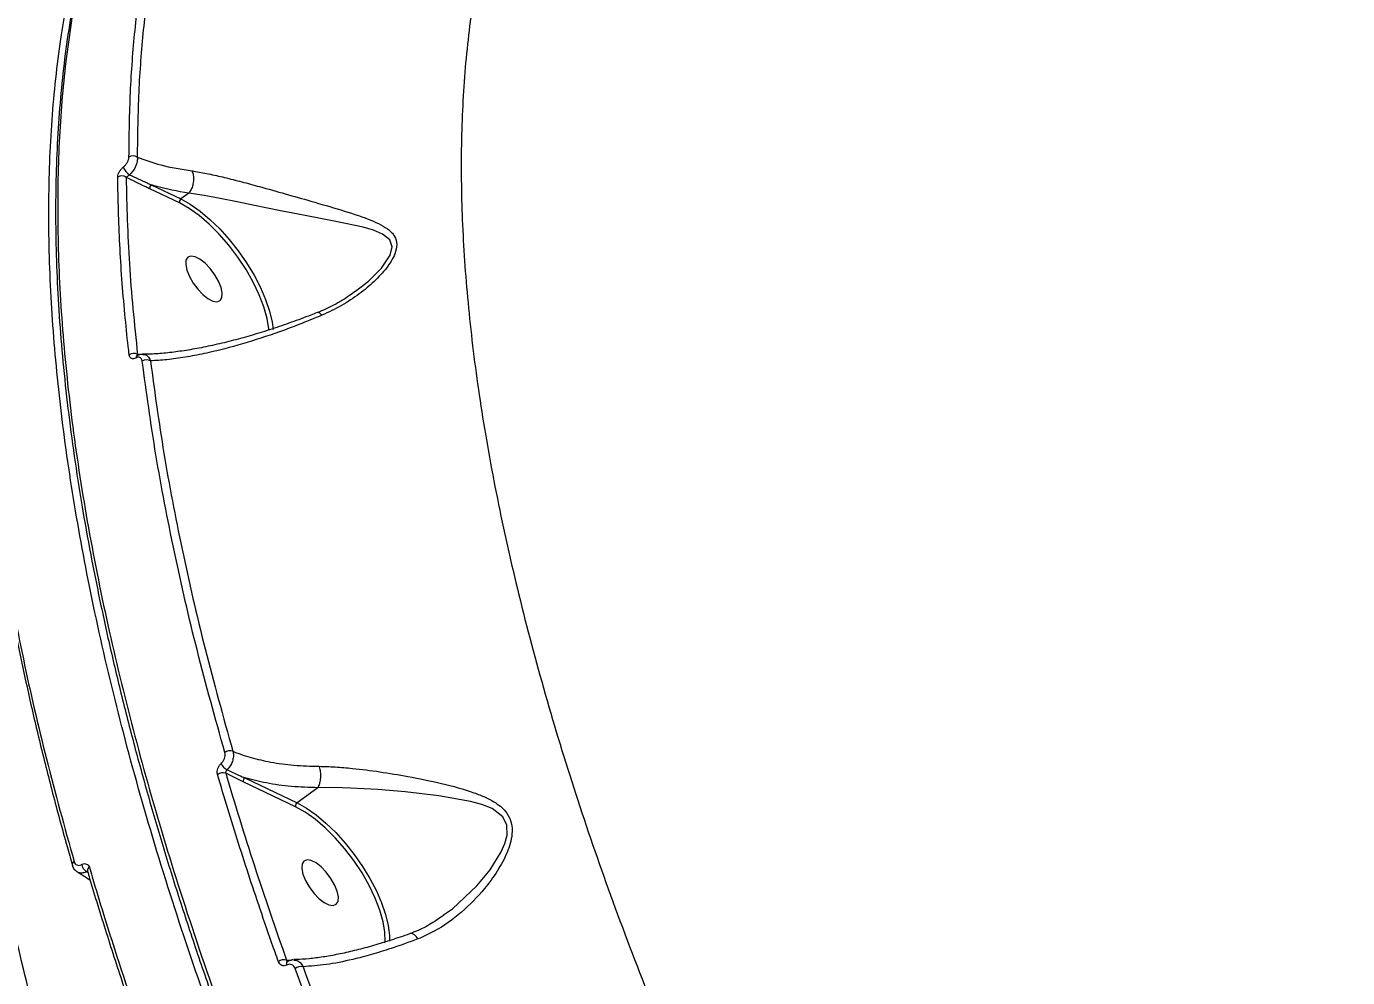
# Model space of a CAD drawing. Header units: millimetres. Extents: x -7151 to 6134, y -5040 to 5562.
# Drawn here: x -2810.4 to -2590.3, y 188.5 to 346.8 of the extents above; entities that cross this region are included whole.
import ezdxf

# ---------------------------------------------------------------- set-up
doc = ezdxf.new("R2010")
doc.units = ezdxf.units.MM
for name, color, linetype in [('DIKOM_ОБЪЕКТ', 7, 'Continuous'), ('DIKOM_РАЗМЕР_ЗОНА', 7, 'Continuous'), ('DIKOM_РАЗМЕР_ОБЪЕКТА', 7, 'Continuous')]:
    doc.layers.add(name, color=color, linetype=linetype)
doc.styles.add('style1', font='arial.ttf', dxfattribs={"width": 0.8})
doc.dimstyles.new('1-50', dxfattribs={"dimtxt": 300, "dimasz": 200, "dimexe": 100, "dimexo": 0, "dimgap": 100, "dimtad": 1, "dimtxsty": 'style1', "dimcen": 200, "dimclrd": 7, "dimclre": 7, "dimclrt": 7, "dimadec": 1, "dimazin": 2, "dimtfac": 1, "dimtmove": 0, "dimatfit": 2, "dimfxl": 0, "dimlwd": 25, "dimlwe": 18, "dimarcsym": 0})

# ---------------------------------------------------------------- blocks, each defined once
blk = doc.blocks.new('*D1')
at = {"layer": 'Defpoints', "color": 0, "transparency": 16777216}
for p in [(-2392.45, 3674.75), (-6010.84, -1738.88), (-3202.89, -1738.88)]:
    blk.add_point(p, dxfattribs=at)
at = {"layer": 'DIKOM_РАЗМЕР_ОБЪЕКТА', "color": 7, "lineweight": 18, "transparency": 16777216}
for p, q in [((-2392.45, 3674.75), (-6110.84, 3674.75)), ((-3202.89, -1738.88), (-6110.84, -1738.88))]:
    blk.add_line(p, q, dxfattribs=at)
at = {"layer": 'DIKOM_РАЗМЕР_ОБЪЕКТА', "color": 7, "lineweight": 25, "transparency": 16777216}
blk.add_line((-6010.84, 3474.75), (-6010.84, -1538.88), dxfattribs=at)
at = {"layer": 'DIKOM_РАЗМЕР_ОБЪЕКТА', "color": 7, "transparency": 16777216}
for points in [[(-6044.18, 3474.75), (-5977.51, 3474.75), (-6010.84, 3674.75)], [(-6044.18, -1538.88), (-5977.51, -1538.88), (-6010.84, -1738.88)]]:
    blk.add_solid(points, dxfattribs=at)
at = {"layer": 'DIKOM_РАЗМЕР_ОБЪЕКТА', "color": 7, "transparency": 16777216, "insert": (-6264.01, 967.94), "char_height": 300, "attachment_point": 5, "rotation": 90, "style": 'style1'}
blk.add_mtext('5400', dxfattribs=at)
blk = doc.blocks.new('*D3')
at = {"layer": 'Defpoints', "color": 0, "transparency": 16777216}
for p in [(6133.55, 253.24), (-5802.46, -2467.19), (6133.55, -4939.78)]:
    blk.add_point(p, dxfattribs=at)
at = {"layer": 'DIKOM_РАЗМЕР_ЗОНА', "color": 7, "lineweight": 18, "transparency": 16777216}
for p, q in [((6133.55, 253.24), (6133.55, -5039.78)), ((-5802.46, -2467.19), (-5802.46, -5039.78))]:
    blk.add_line(p, q, dxfattribs=at)
at = {"layer": 'DIKOM_РАЗМЕР_ЗОНА', "color": 7, "lineweight": 25, "transparency": 16777216}
blk.add_line((-5602.46, -4939.78), (5933.55, -4939.78), dxfattribs=at)
at = {"layer": 'DIKOM_РАЗМЕР_ЗОНА', "color": 7, "transparency": 16777216}
for points in [[(-5602.46, -4906.44), (-5602.46, -4973.11), (-5802.46, -4939.78)], [(5933.55, -4906.44), (5933.55, -4973.11), (6133.55, -4939.78)]]:
    blk.add_solid(points, dxfattribs=at)
at = {"layer": 'DIKOM_РАЗМЕР_ЗОНА', "color": 7, "transparency": 16777216, "insert": (186.61, -4686.61), "char_height": 300, "attachment_point": 5, "style": 'style1'}
blk.add_mtext('11950', dxfattribs=at)

msp = doc.modelspace()

# ---------------------------------------------------------------- linework, layer by layer
at = {"layer": 'DIKOM_ОБЪЕКТ', "color": 7, "linetype": 'Continuous', "lineweight": 15}
for p, q in [((-2784.888, 317.441), (-2789.814, 319.787)), ((-2789.576, 320.449), (-2784.649, 318.103)), ((-2783.339, 319.053), (-2784.649, 318.103)), ((-2783.336, 319.056), (-2783.339, 319.053)), ((-2791.864, 292.202), (-2791.469, 292.185)), ((-2774.263, 221.067), (-2777.188, 222.483)), ((-2765.543, 216.914), (-2774.263, 221.067)), ((-2774.025, 221.729), (-2765.305, 217.577)), ((-2761.84, 220.088), (-2765.305, 217.577)), ((-2802.72, 207.115), (-2802.737, 207.16)), ((-2800.129, 205.985), (-2800.369, 206.106)), ((-2740.986, 198.869), (-2740.725, 199.044)), ((-2767.054, 191.387), (-2766.253, 191.354))]:
    msp.add_line(p, q, dxfattribs=at)
at = {"layer": 'DIKOM_ОБЪЕКТ', "color": 7, "linetype": 'Continuous', "lineweight": 15, "flags": 128}
for points in [[(-2755.558, 302.747), (-2753.425, 304.42), (-2751.248, 306.596), (-2749.8, 308.765), (-2749.464, 310.148), (-2749.825, 311.275), (-2751.05, 312.271), (-2752.558, 312.897), (-2754.293, 313.394), (-2758.824, 314.359), (-2763.931, 315.331), (-2768.052, 316.137), (-2772.409, 317.024), (-2775.252, 317.61), (-2778.121, 318.185), (-2780.773, 318.673), (-2783.336, 319.055), (-2783.336, 319.056), (-2783.336, 319.056)], [(-2769.991, 296.259), (-2770.009, 296.471), (-2770.288, 298.226), (-2770.823, 300.139), (-2771.599, 302.165), (-2772.597, 304.255), (-2773.794, 306.358), (-2775.16, 308.423), (-2776.662, 310.401), (-2778.265, 312.243), (-2779.93, 313.906), (-2781.615, 315.348), (-2783.281, 316.536), (-2784.888, 317.441)], [(-2784.649, 318.103), (-2783.082, 317.227), (-2781.457, 316.088), (-2779.81, 314.709), (-2778.177, 313.121), (-2776.593, 311.359), (-2775.092, 309.46), (-2773.707, 307.465), (-2772.469, 305.419), (-2771.404, 303.365), (-2770.535, 301.348), (-2769.88, 299.412), (-2769.454, 297.598), (-2769.295, 296.386)], [(-2778.121, 301.195), (-2777.825, 301.687), (-2777.77, 302.43), (-2777.962, 303.366), (-2778.385, 304.418), (-2779.004, 305.501), (-2779.769, 306.527), (-2780.619, 307.413), (-2781.485, 308.088), (-2782.296, 308.496), (-2782.986, 308.605), (-2783.5, 308.406), (-2783.797, 307.914), (-2783.851, 307.171), (-2783.659, 306.235), (-2783.237, 305.183), (-2782.618, 304.1), (-2781.852, 303.074), (-2781.002, 302.188), (-2780.137, 301.513), (-2779.326, 301.105), (-2778.636, 300.996), (-2778.121, 301.195)], [(-2740.725, 199.044), (-2739.421, 199.916), (-2735.352, 203.734), (-2733.124, 206.439), (-2731.303, 209.393), (-2730.703, 210.778), (-2730.329, 212.194), (-2730.349, 213.853), (-2731.02, 215.242), (-2732.815, 216.596), (-2734.536, 217.288), (-2736.392, 217.795), (-2741.688, 218.743), (-2747.303, 219.374), (-2751.838, 219.764), (-2756.389, 220.031), (-2759.158, 220.111), (-2761.834, 220.092), (-2761.836, 220.092), (-2761.836, 220.092)], [(-2750.657, 194.248), (-2750.639, 194.46), (-2750.67, 196.018), (-2750.96, 197.773), (-2751.503, 199.685), (-2752.283, 201.707), (-2753.284, 203.79), (-2754.481, 205.885), (-2755.847, 207.941), (-2757.346, 209.909), (-2758.944, 211.742), (-2760.603, 213.396), (-2762.282, 214.832), (-2763.942, 216.014), (-2765.543, 216.914)], [(-2765.305, 217.577), (-2763.743, 216.705), (-2762.124, 215.571), (-2760.483, 214.199), (-2758.855, 212.619), (-2757.276, 210.866), (-2755.779, 208.976), (-2754.396, 206.99), (-2753.158, 204.952), (-2752.09, 202.905), (-2751.217, 200.894), (-2750.557, 198.961), (-2750.124, 197.148), (-2749.926, 195.494), (-2749.926, 194.552)], [(-2758.776, 200.669), (-2758.48, 201.16), (-2758.425, 201.904), (-2758.617, 202.84), (-2759.04, 203.891), (-2759.659, 204.974), (-2760.425, 206.001), (-2761.274, 206.887), (-2762.14, 207.561), (-2762.95, 207.97), (-2763.641, 208.079), (-2764.155, 207.879), (-2764.452, 207.388), (-2764.506, 206.644), (-2764.315, 205.709), (-2763.892, 204.657), (-2763.273, 203.574), (-2762.507, 202.548), (-2761.657, 201.662), (-2760.792, 200.987), (-2759.981, 200.579), (-2759.291, 200.47), (-2758.776, 200.669)], [(-2766.996, 190.556), (-2767.017, 190.692), (-2767.022, 190.818), (-2767.01, 190.931), (-2766.983, 191.027), (-2766.94, 191.104), (-2766.883, 191.16), (-2766.86, 191.175)]]:
    msp.add_lwpolyline(points, dxfattribs=at)
at = {"layer": 'DIKOM_ОБЪЕКТ', "color": 7, "linetype": 'Continuous', "lineweight": 15}
for centre, radius, start, end in [((-2792.625, 324.1), 1.196, 53.89353, 123.90938), ((-2794.502, 320.754), 1.194, 52.09029, 124.17446), ((-2791.643, 324.46), 2.807, 202.1079, 236.21225), ((-2789.202, 319.941), 0.631, 126.35155, 194.12831), ((-2784.277, 317.595), 0.63, 126.24631, 194.16214), ((-2792.546, 291.151), 1.253, 57.01841, 125.01442), ((-2791.738, 291.651), 0.422, 124.57555, 183.1407), ((-2790.361, 290.052), 1.269, 59.55035, 124.81167), ((-2776.477, 224.786), 1.45, 70.8637, 126.34145), ((-2777.697, 221.143), 1.433, 69.20553, 126.78249), ((-2775.624, 225.34), 2.626, 207.68156, 239.55642), ((-2773.651, 221.221), 0.631, 126.35079, 194.12989), ((-2764.932, 217.069), 0.63, 126.24463, 194.163), ((-2802.138, 207.239), 0.604, 118.16869, 187.50905), ((-2799.518, 207.523), 1.653, 187.7036, 238.98658), ((-2799.616, 206.302), 0.593, 117.45311, 189.08355), ((-2767.454, 189.885), 1.554, 75.08415, 127.36601), ((-2764.652, 188.72), 1.603, 77.59507, 126.94098)]:
    msp.add_arc(centre, radius, start, end, dxfattribs=at)
for points, knots in [([(-2513.41, -193.807), (-2516.513, -191.219), (-2524.872, -184.245), (-2538.497, -172.219), (-2554.223, -157.586), (-2570.002, -142.086), (-2585.779, -125.752), (-2601.5, -108.619), (-2616.817, -91.064), (-2631.688, -73.157), (-2646.08, -54.975), (-2660.227, -36.221), (-2674.069, -16.937), (-2687.55, 2.82), (-2700.371, 22.618), (-2712.506, 42.385), (-2723.941, 62.057), (-2734.862, 81.952), (-2745.208, 102.011), (-2754.928, 122.166), (-2763.81, 141.974), (-2771.84, 161.373), (-2779.029, 180.316), (-2785.492, 199.111), (-2791.176, 217.684), (-2796.041, 235.963), (-2799.979, 253.548), (-2803.001, 270.392), (-2805.132, 286.471), (-2806.41, 302.045), (-2806.79, 317.038), (-2806.251, 331.382), (-2804.864, 344.193), (-2802.789, 355.576), (-2800.178, 365.653), (-2796.908, 375.083), (-2792.978, 383.829), (-2788.434, 391.8), (-2783.302, 398.961), (-2778.243, 404.704), (-2774.729, 407.875), (-2773.298, 409.167)], [0, 0, 0, 0, 0.015652, 0.0421679, 0.0687043, 0.0952202, 0.1225061, 0.1498144, 0.1771008, 0.2036166, 0.2301529, 0.2566687, 0.2839546, 0.3112631, 0.338549, 0.3650649, 0.3916013, 0.4181172, 0.4454032, 0.4727114, 0.4999975, 0.5265135, 0.5530496, 0.5795656, 0.6068516, 0.6341599, 0.661446, 0.6879619, 0.714498, 0.7410139, 0.7683, 0.7956082, 0.8228943, 0.8459725, 0.8690776, 0.8921826, 0.9155066, 0.9388308, 0.9615639, 0.9843487, 1, 1, 1, 1]), ([(-2788.08, 390.892), (-2788.377, 390.424), (-2789.588, 388.514), (-2791.506, 384.921), (-2793.831, 380.113), (-2795.934, 375.058), (-2797.835, 369.777), (-2799.528, 364.262), (-2801.015, 358.512), (-2802.297, 352.526), (-2803.37, 346.306), (-2804.235, 339.875), (-2804.882, 333.257), (-2805.313, 326.472), (-2805.526, 319.525), (-2805.524, 312.411), (-2805.307, 305.131), (-2804.874, 297.68), (-2804.227, 290.059), (-2803.365, 282.263), (-2802.288, 274.293), (-2800.994, 266.143), (-2799.484, 257.814), (-2797.762, 249.328), (-2795.834, 240.719), (-2793.706, 232.018), (-2791.382, 223.237), (-2788.862, 214.37), (-2786.143, 205.417), (-2783.229, 196.371), (-2780.116, 187.232), (-2776.803, 177.997), (-2773.291, 168.664), (-2769.578, 159.229), (-2765.661, 149.69), (-2761.548, 140.063), (-2757.258, 130.391), (-2752.803, 120.709), (-2748.193, 111.032), (-2743.422, 101.35), (-2738.491, 91.663), (-2733.402, 81.97), (-2728.152, 72.272), (-2722.742, 62.568), (-2717.174, 52.859), (-2711.446, 43.145), (-2705.557, 33.425), (-2699.514, 23.71), (-2693.334, 14.025), (-2687.035, 4.402), (-2680.629, -5.141), (-2674.12, -14.599), (-2667.508, -23.973), (-2660.792, -33.264), (-2653.972, -42.473), (-2647.05, -51.598), (-2640.024, -60.64), (-2632.895, -69.597), (-2625.663, -78.472), (-2618.33, -87.257), (-2610.914, -95.936), (-2603.438, -104.478), (-2595.921, -112.862), (-2588.37, -121.081), (-2580.783, -129.137), (-2573.16, -137.03), (-2565.501, -144.762), (-2557.806, -152.33), (-2550.077, -159.736), (-2542.312, -166.978), (-2534.512, -174.059), (-2526.678, -180.968), (-2519.368, -187.255), (-2514.672, -191.146), (-2512.597, -192.865)], [0, 0, 0, 0, 0.0045178, 0.0184685, 0.0324104, 0.0463585, 0.0603235, 0.0743202, 0.0883638, 0.1024689, 0.1166505, 0.130877, 0.1450496, 0.1591517, 0.1732005, 0.187211, 0.2011992, 0.2151805, 0.2291698, 0.2431785, 0.2572224, 0.2713176, 0.2854795, 0.2997039, 0.313907, 0.3280254, 0.3420837, 0.3560976, 0.3700837, 0.3840573, 0.3980348, 0.4120274, 0.4260501, 0.4401191, 0.4542506, 0.4684559, 0.4826628, 0.4967715, 0.5108345, 0.5248638, 0.5388703, 0.5528654, 0.5668607, 0.5808651, 0.5948886, 0.6089425, 0.6230382, 0.6371872, 0.6513541, 0.6654785, 0.6795547, 0.6935939, 0.7076074, 0.7216065, 0.7356022, 0.7496049, 0.7636232, 0.7776689, 0.7917524, 0.8058857, 0.8200567, 0.8342015, 0.8482911, 0.8623413, 0.8763627, 0.8903667, 0.9043643, 0.918367, 0.932382, 0.9464207, 0.9604941, 0.9746135, 0.9887823, 1, 1, 1, 1]), ([(-2787.829, 391.085), (-2788.009, 390.822), (-2790.115, 387.74), (-2793.426, 380.83), (-2797.651, 370.281), (-2800.928, 358.565), (-2803.297, 346.074), (-2804.742, 332.833), (-2805.304, 318.929), (-2804.992, 304.133), (-2803.767, 288.459), (-2801.612, 271.941), (-2798.574, 254.942), (-2794.686, 237.534), (-2789.995, 219.791), (-2784.425, 201.427), (-2777.959, 182.477), (-2770.597, 162.997), (-2762.595, 143.644), (-2754.032, 124.499), (-2744.993, 105.632), (-2735.228, 86.505), (-2724.741, 67.169), (-2713.548, 47.685), (-2701.736, 28.213), (-2689.328, 8.815), (-2676.362, -10.449), (-2662.788, -29.637), (-2648.629, -48.68), (-2633.919, -67.506), (-2618.984, -85.7), (-2603.88, -103.215), (-2588.665, -120.02), (-2573.092, -136.386), (-2557.2, -152.243), (-2541.039, -167.501), (-2525.93, -181.028), (-2516.23, -189.151), (-2511.94, -192.743)], [0, 0, 0, 0, 0.002655, 0.0310514, 0.0602728, 0.0895179, 0.1187394, 0.1471359, 0.1755543, 0.2039507, 0.2331722, 0.2624172, 0.2916386, 0.3200352, 0.3484537, 0.3768502, 0.4060715, 0.4353166, 0.4645379, 0.4919121, 0.5193058, 0.5466799, 0.5747902, 0.6029216, 0.6310317, 0.6594285, 0.6878468, 0.7162436, 0.7454648, 0.7747101, 0.8039317, 0.8323281, 0.8607465, 0.8891433, 0.9183646, 0.94761, 0.9768315, 1, 1, 1, 1]), ([(-2724.175, 387.578), (-2725.644, 384.689), (-2728.583, 378.908), (-2732.021, 369.158), (-2734.763, 358.555), (-2736.697, 347.016), (-2737.814, 334.582), (-2738.087, 321.521), (-2737.534, 307.894), (-2736.193, 293.772), (-2734.04, 278.925), (-2731.049, 263.374), (-2727.21, 247.159), (-2722.605, 230.63), (-2717.268, 213.855), (-2711.246, 196.899), (-2704.445, 179.491), (-2696.852, 161.674), (-2688.477, 143.501), (-2679.496, 125.362), (-2669.955, 107.319), (-2659.908, 89.428), (-2649.196, 71.409), (-2637.829, 53.323), (-2625.83, 35.23), (-2613.451, 17.514), (-2600.743, 0.225), (-2587.76, -16.592), (-2574.301, -33.197), (-2560.395, -49.521), (-2546.079, -65.502), (-2532.672, -79.709), (-2520.273, -92.286), (-2512.704, -99.573), (-2508.916, -103.219)], [0, 0, 0, 0, 0.0311787, 0.0623809, 0.0935595, 0.1256443, 0.1577553, 0.1898401, 0.2210201, 0.2522245, 0.2834047, 0.3154899, 0.3476011, 0.379686, 0.410889, 0.442116, 0.4733188, 0.5054257, 0.5375585, 0.5696653, 0.6009197, 0.632198, 0.6634522, 0.69561, 0.7277938, 0.7599521, 0.791284, 0.8226403, 0.8539729, 0.8862088, 0.9184712, 0.9507071, 0.9753303, 1, 1, 1, 1]), ([(-2793.292, 325.093), (-2793.246, 328.714), (-2793.153, 335.956), (-2792.357, 346.266), (-2791.12, 356.192), (-2789.854, 362.397), (-2789.221, 365.5)], [0, 0, 0, 0, 0.2490967, 0.4981928, 0.7490967, 1, 1, 1, 1]), ([(-2787.858, 365.38), (-2788.485, 362.307), (-2789.739, 356.162), (-2790.978, 346.288), (-2791.778, 335.983), (-2791.873, 328.705), (-2791.92, 325.067)], [0, 0, 0, 0, 0.2490969, 0.4981938, 0.7490948, 1, 1, 1, 1]), ([(-2794.243, 323.404), (-2794.124, 323.517), (-2793.886, 323.743), (-2793.593, 324.16), (-2793.38, 324.589), (-2793.299, 324.903), (-2793.293, 325.057), (-2793.292, 325.093)], [0, 0, 0, 0, 0.2211172, 0.4418142, 0.6744727, 0.9251306, 1, 1, 1, 1]), ([(-2791.92, 325.067), (-2791.912, 325.003), (-2791.879, 324.729), (-2791.943, 324.172), (-2792.217, 323.421), (-2792.644, 322.701), (-2793.016, 322.32), (-2793.204, 322.127)], [0, 0, 0, 0, 0.073481, 0.3197988, 0.5507428, 0.7734152, 1, 1, 1, 1]), ([(-2791.92, 325.067), (-2790.646, 324.606), (-2787.86, 323.6), (-2784.572, 323.059), (-2782.788, 322.766)], [0, 0, 0, 0, 0.4574422, 1, 1, 1, 1]), ([(-2795.173, 321.742), (-2795.172, 321.777), (-2795.169, 321.928), (-2795.091, 322.235), (-2794.885, 322.657), (-2794.597, 323.068), (-2794.361, 323.292), (-2794.243, 323.404)], [0, 0, 0, 0, 0.073324, 0.3225574, 0.5550809, 0.7773907, 1, 1, 1, 1]), ([(-2793.265, 292.177), (-2793.317, 292.631), (-2793.575, 294.898), (-2794.206, 301.1), (-2794.929, 310.621), (-2795.092, 318.033), (-2795.173, 321.742)], [0, 0, 0, 0, 0.044142, 0.2207232, 0.6100179, 1, 1, 1, 1]), ([(-2793.204, 322.127), (-2793.245, 322.098), (-2793.294, 322.064), (-2793.391, 321.992), (-2793.502, 321.91), (-2793.637, 321.806), (-2793.722, 321.736), (-2793.759, 321.704), (-2793.768, 321.697)], [0, 0, 0, 0, 0.1598894, 0.1863919, 0.3964009, 0.6398381, 0.9171447, 1, 1, 1, 1]), ([(-2793.768, 321.697), (-2793.657, 316.952), (-2793.435, 307.449), (-2792.389, 297.289), (-2791.864, 292.202)], [0, 0, 0, 0, 0.4992709, 1, 1, 1, 1]), ([(-2789.814, 319.787), (-2790.045, 319.897), (-2791.361, 320.528), (-2792.68, 321.169), (-2793.768, 321.697)], [0, 0, 0, 0, 0.1757175, 1, 1, 1, 1]), ([(-2793.204, 322.127), (-2792.234, 321.669), (-2791.032, 321.101), (-2789.813, 320.555), (-2789.576, 320.449)], [0, 0, 0, 0, 0.8059287, 1, 1, 1, 1]), ([(-2782.788, 322.766), (-2782.774, 322.733), (-2782.684, 322.526), (-2782.56, 322.043), (-2782.523, 321.258), (-2782.652, 320.415), (-2782.925, 319.626), (-2783.199, 319.246), (-2783.336, 319.056)], [0, 0, 0, 0, 0.0319841, 0.2048548, 0.4036396, 0.6024284, 0.8012158, 1, 1, 1, 1]), ([(-2782.788, 322.766), (-2782.691, 322.752), (-2781.823, 322.629), (-2780.063, 322.308), (-2777.375, 321.699), (-2774.506, 320.967), (-2771.097, 320.041), (-2767.196, 318.944), (-2762.616, 317.639), (-2757.903, 316.271), (-2754.2, 315.089), (-2751.706, 314.033), (-2750.14, 313.142), (-2748.998, 312.024), (-2748.579, 310.561), (-2748.984, 308.715), (-2750.342, 306.556), (-2752.437, 304.31), (-2754.978, 302.207), (-2757.878, 300.277), (-2760.059, 299.256), (-2761.156, 298.743)], [0, 0, 0, 0, 0.0056293, 0.0501899, 0.0960202, 0.1433412, 0.1917766, 0.2623062, 0.3349925, 0.4257369, 0.5191905, 0.5587305, 0.5987881, 0.6438224, 0.6799327, 0.7160751, 0.7691276, 0.8231986, 0.8784511, 0.9388484, 1, 1, 1, 1]), ([(-2783.339, 319.053), (-2785.23, 319.399), (-2787.383, 319.794), (-2789.339, 320.378), (-2789.576, 320.449)], [0, 0, 0, 0, 0.8785719, 1, 1, 1, 1]), ([(-2755.562, 302.751), (-2755.89, 302.504), (-2757.039, 301.641), (-2759.144, 300.387), (-2761.01, 299.559), (-2761.923, 299.154)], [0, 0, 0, 0, 0.1699045, 0.5936697, 1, 1, 1, 1]), ([(-2596.098, -166.406), (-2600.261, -162.224), (-2608.591, -153.854), (-2620.965, -140.705), (-2633.211, -127.162), (-2645.452, -113.028), (-2657.656, -98.317), (-2669.784, -83.045), (-2681.64, -67.456), (-2693.573, -51.065), (-2705.518, -33.858), (-2717.404, -15.848), (-2728.823, 2.366), (-2739.725, 20.698), (-2750.053, 39.064), (-2759.76, 57.387), (-2768.818, 75.635), (-2777.226, 93.78), (-2784.973, 111.786), (-2792.024, 129.569), (-2798.344, 147.047), (-2803.9, 164.147), (-2808.671, 180.835), (-2812.664, 197.092), (-2815.878, 212.885), (-2818.298, 228.14), (-2819.915, 242.787), (-2820.719, 257.029), (-2820.671, 270.802), (-2819.659, 283.958), (-2818.333, 293.798), (-2817.035, 298.917), (-2816.696, 300.256)], [0, 0, 0, 0, 0.0304701, 0.0609767, 0.0914833, 0.1219538, 0.1536733, 0.185434, 0.2171948, 0.2489145, 0.2838219, 0.3188399, 0.3539137, 0.3889879, 0.4240053, 0.458912, 0.4937031, 0.5286046, 0.5635622, 0.5985195, 0.6334205, 0.6682114, 0.7029196, 0.7377376, 0.7726112, 0.807485, 0.8423026, 0.8770106, 0.9136661, 0.9503542, 0.9870099, 1, 1, 1, 1]), ([(-2761.156, 298.743), (-2761.18, 298.769), (-2761.343, 298.954), (-2761.624, 299.166), (-2761.873, 299.262), (-2761.949, 299.185), (-2761.953, 299.181)], [0, 0, 0, 0, 0.0771337, 0.5336148, 0.9750922, 1, 1, 1, 1]), ([(-2761.959, 299.194), (-2762.304, 299.053), (-2763.754, 298.464), (-2766.273, 297.541), (-2769.52, 296.423), (-2772.741, 295.425), (-2775.916, 294.543), (-2779.017, 293.792), (-2782.007, 293.18), (-2784.861, 292.712), (-2787.526, 292.405), (-2789.597, 292.255), (-2790.677, 292.264), (-2791.028, 292.267)], [0, 0, 0, 0, 0.0293869, 0.1232929, 0.2195785, 0.3183636, 0.4195724, 0.5229486, 0.6280272, 0.7342099, 0.8415808, 0.9485286, 1, 1, 1, 1]), ([(-2761.156, 298.743), (-2762.442, 298.216), (-2765.944, 296.78), (-2771.443, 294.843), (-2776.648, 293.315), (-2780.784, 292.331), (-2784.002, 291.719), (-2787.021, 291.297), (-2788.819, 291.196), (-2789.718, 291.146)], [0, 0, 0, 0, 0.1127978, 0.3073743, 0.5062361, 0.6280288, 0.7498332, 0.8749164, 1, 1, 1, 1]), ([(-2792.159, 291.628), (-2792.287, 291.573), (-2792.542, 291.464), (-2792.876, 291.512), (-2793.138, 291.719), (-2793.24, 291.986), (-2793.263, 292.158), (-2793.265, 292.177)], [0, 0, 0, 0, 0.2148918, 0.4259915, 0.681774, 0.9641295, 1, 1, 1, 1]), ([(-2791.085, 291.094), (-2791.125, 291.256), (-2791.196, 291.543), (-2791.475, 291.744), (-2791.795, 291.786), (-2792.037, 291.681), (-2792.159, 291.628)], [0, 0, 0, 0, 0.3292624, 0.5798159, 0.788714, 1, 1, 1, 1]), ([(-2791.976, 291.999), (-2791.98, 291.997), (-2792.004, 291.982), (-2792.02, 291.981), (-2792.01, 291.982), (-2792.007, 291.982)], [0, 0, 0, 0, 0.1269866, 0.8033871, 1, 1, 1, 1]), ([(-2791.056, 292.225), (-2791.159, 292.23), (-2791.476, 292.247), (-2791.775, 292.098), (-2791.976, 291.998)], [0, 0, 0, 0, 0.3275449, 1, 1, 1, 1]), ([(-2791.864, 292.202), (-2791.903, 292.15), (-2791.967, 292.061), (-2791.969, 292.018), (-2791.969, 292)], [0, 0, 0, 0, 0.5920914, 1, 1, 1, 1]), ([(-2777.336, 225.954), (-2778.914, 231.622), (-2782.07, 242.959), (-2785.848, 259.464), (-2788.972, 275.605), (-2790.381, 285.931), (-2791.085, 291.094)], [0, 0, 0, 0, 0.2485945, 0.4971893, 0.7485936, 1, 1, 1, 1]), ([(-2791.03, 292.229), (-2790.907, 292.228), (-2790.566, 292.226), (-2790.106, 291.908), (-2789.828, 291.483), (-2789.734, 291.193), (-2789.718, 291.146)], [0, 0, 0, 0, 0.1985835, 0.5510117, 0.9271058, 1, 1, 1, 1]), ([(-2789.718, 291.146), (-2789.024, 286.053), (-2787.636, 275.867), (-2784.546, 259.833), (-2780.775, 243.312), (-2777.593, 231.875), (-2776.001, 226.156)], [0, 0, 0, 0, 0.24859617, 0.49719138, 0.74859529, 1, 1, 1, 1]), ([(-2816.164, 272.917), (-2815.469, 267.812), (-2814.079, 257.602), (-2810.983, 241.529), (-2807.206, 224.969), (-2804.017, 213.504), (-2802.423, 207.772)], [0, 0, 0, 0, 0.24859443, 0.49718886, 0.74859503, 1, 1, 1, 1]), ([(-2816.411, 272.256), (-2816.311, 271.401), (-2815.904, 267.917), (-2814.974, 261.644), (-2813.618, 253.441), (-2812.036, 245.08), (-2810.247, 236.583), (-2808.252, 227.956), (-2806.037, 219.2), (-2804.177, 212.254), (-2802.986, 208.192), (-2802.673, 207.125)], [0, 0, 0, 0, 0.0423076, 0.1723201, 0.3024425, 0.4326461, 0.5628991, 0.6931744, 0.8234312, 0.9536426, 1, 1, 1, 1]), ([(-2777.949, 224.12), (-2777.836, 224.241), (-2777.61, 224.481), (-2777.382, 224.95), (-2777.271, 225.432), (-2777.286, 225.768), (-2777.329, 225.928), (-2777.336, 225.954)], [0, 0, 0, 0, 0.237652, 0.4754436, 0.7136653, 0.9519829, 1, 1, 1, 1]), ([(-2776.001, 226.156), (-2775.989, 226.111), (-2775.914, 225.844), (-2775.876, 225.281), (-2776.044, 224.471), (-2776.406, 223.683), (-2776.771, 223.279), (-2776.954, 223.077)], [0, 0, 0, 0, 0.0480012, 0.2861683, 0.5242962, 0.7621068, 1, 1, 1, 1]), ([(-2776.001, 226.156), (-2775.966, 226.142), (-2775.002, 225.751), (-2772.986, 225.067), (-2769.62, 224.294), (-2765.848, 223.767), (-2763.046, 223.689), (-2761.636, 223.65)], [0, 0, 0, 0, 0.0088858, 0.2417797, 0.4772848, 0.7368234, 1, 1, 1, 1]), ([(-2778.555, 222.291), (-2778.562, 222.319), (-2778.605, 222.479), (-2778.622, 222.814), (-2778.513, 223.295), (-2778.286, 223.761), (-2778.061, 224.001), (-2777.949, 224.12)], [0, 0, 0, 0, 0.0488828, 0.2870488, 0.5249044, 0.7625126, 1, 1, 1, 1]), ([(-2768.397, 191.12), (-2768.588, 191.656), (-2769.542, 194.337), (-2771.827, 200.926), (-2775.105, 210.825), (-2777.405, 218.468), (-2778.555, 222.291)], [0, 0, 0, 0, 0.0507718, 0.2538555, 0.6266993, 1, 1, 1, 1]), ([(-2776.954, 223.077), (-2776.993, 223.037), (-2777.071, 222.959), (-2777.154, 222.807), (-2777.199, 222.652), (-2777.201, 222.544), (-2777.19, 222.492), (-2777.188, 222.483)], [0, 0, 0, 0, 0.2369496, 0.4744852, 0.712508, 0.9509638, 1, 1, 1, 1]), ([(-2777.188, 222.483), (-2775.645, 217.375), (-2772.556, 207.147), (-2768.89, 196.644), (-2767.054, 191.387)], [0, 0, 0, 0, 0.4994468, 1, 1, 1, 1]), ([(-2776.954, 223.077), (-2776.113, 222.682), (-2775.141, 222.225), (-2774.158, 221.788), (-2774.025, 221.729)], [0, 0, 0, 0, 0.8649889, 1, 1, 1, 1]), ([(-2761.636, 223.65), (-2761.624, 223.614), (-2761.57, 223.452), (-2761.467, 223.031), (-2761.388, 222.324), (-2761.42, 221.474), (-2761.567, 220.675), (-2761.746, 220.286), (-2761.836, 220.092)], [0, 0, 0, 0, 0.035033, 0.1552485, 0.3664311, 0.5776226, 0.7888077, 1, 1, 1, 1]), ([(-2761.636, 223.65), (-2760.745, 223.626), (-2758.945, 223.578), (-2755.547, 223.276), (-2751.473, 222.754), (-2746.456, 221.918), (-2741.131, 220.822), (-2736.857, 219.671), (-2733.926, 218.519), (-2731.985, 217.5), (-2730.374, 216.133), (-2729.503, 214.259), (-2729.409, 211.967), (-2730.257, 209.174), (-2731.917, 206.127), (-2734.416, 202.72), (-2737.87, 199.216), (-2741.676, 196.452), (-2744.252, 195.309), (-2745.162, 194.905)], [0, 0, 0, 0, 0.0443367, 0.0895893, 0.1599529, 0.2324632, 0.3224981, 0.4152097, 0.4503627, 0.4859273, 0.5329426, 0.5664255, 0.5998047, 0.653098, 0.7102658, 0.7686648, 0.8578764, 0.9497904, 1, 1, 1, 1]), ([(-2761.84, 220.088), (-2763.317, 220.134), (-2766.291, 220.228), (-2770.382, 220.789), (-2772.837, 221.422), (-2774.025, 221.729)], [0, 0, 0, 0, 0.3372129, 0.6791215, 1, 1, 1, 1]), ([(-2761.836, 220.092), (-2761.836, 220.091), (-2761.838, 220.09), (-2761.839, 220.088), (-2761.84, 220.088)], [0, 0, 0, 0, 0.70332388, 1, 1, 1, 1]), ([(-2802.725, 207.164), (-2802.715, 207.119), (-2802.656, 206.835), (-2802.391, 206.402), (-2802.027, 206.161), (-2801.862, 206.052)], [0, 0, 0, 0, 0.09321436, 0.58957882, 1, 1, 1, 1]), ([(-2802.423, 207.772), (-2802.373, 207.65), (-2802.272, 207.405), (-2801.982, 207.194), (-2801.625, 207.133), (-2801.335, 207.207), (-2801.182, 207.287), (-2801.156, 207.301)], [0, 0, 0, 0, 0.2378612, 0.4755282, 0.7135551, 0.9515567, 1, 1, 1, 1]), ([(-2801.156, 207.301), (-2801.13, 207.314), (-2800.977, 207.394), (-2800.689, 207.468), (-2800.333, 207.408), (-2800.041, 207.196), (-2799.94, 206.951), (-2799.889, 206.829)], [0, 0, 0, 0, 0.0479427, 0.2855638, 0.5236658, 0.7617734, 1, 1, 1, 1]), ([(-2799.889, 206.829), (-2799.736, 206.311), (-2798.972, 203.72), (-2797.015, 197.288), (-2793.86, 187.449), (-2791.107, 179.59), (-2789.731, 175.658)], [0, 0, 0, 0, 0.0507708, 0.2538543, 0.6266987, 1, 1, 1, 1]), ([(-2801.885, 206.029), (-2801.815, 205.994), (-2801.068, 205.624), (-2800.349, 205.16), (-2799.794, 204.699), (-2799.741, 204.654)], [0, 0, 0, 0, 0.0857535, 0.9127836, 1, 1, 1, 1]), ([(-2800.369, 206.106), (-2800.414, 206.084), (-2800.676, 205.953), (-2801.16, 205.849), (-2801.64, 205.882), (-2801.83, 206.036), (-2801.864, 206.064)], [0, 0, 0, 0, 0.08424, 0.4979771, 0.9110571, 1, 1, 1, 1]), ([(-2800.187, 206.151), (-2800.199, 206.153), (-2800.246, 206.162), (-2800.312, 206.137), (-2800.361, 206.11), (-2800.369, 206.106)], [0, 0, 0, 0, 0.2118491, 0.8679009, 1, 1, 1, 1]), ([(-2800.204, 206.221), (-2800.205, 206.222), (-2800.209, 206.229), (-2800.205, 206.217), (-2800.203, 206.208)], [0, 0, 0, 0, 0.2768298, 1, 1, 1, 1]), ([(-2800.194, 206.211), (-2800.079, 205.806), (-2799.111, 202.424), (-2797.098, 195.958), (-2794.131, 186.808), (-2791.765, 179.832), (-2790.337, 175.889), (-2790.036, 175.058)], [0, 0, 0, 0, 0.0398664, 0.333424, 0.6275975, 0.9214985, 1, 1, 1, 1]), ([(-2740.928, 198.791), (-2741.7, 198.276), (-2743.25, 197.241), (-2745.112, 196.274), (-2746.208, 195.907), (-2746.441, 195.83)], [0, 0, 0, 0, 0.4385682, 0.8807876, 1, 1, 1, 1]), ([(-2745.162, 194.905), (-2745.177, 194.927), (-2745.325, 195.149), (-2745.632, 195.519), (-2746.057, 195.789), (-2746.33, 195.878), (-2746.43, 195.798), (-2746.43, 195.798)], [0, 0, 0, 0, 0.0347018, 0.348434, 0.6737139, 0.9989623, 1, 1, 1, 1]), ([(-2746.437, 195.813), (-2746.62, 195.745), (-2747.837, 195.29), (-2750.018, 194.573), (-2752.958, 193.677), (-2755.785, 192.931), (-2758.478, 192.33), (-2761.009, 191.879), (-2763.316, 191.598), (-2764.931, 191.47), (-2765.685, 191.481), (-2765.833, 191.484)], [0, 0, 0, 0, 0.0233638, 0.1554119, 0.2889775, 0.4238636, 0.5597445, 0.6961427, 0.8322305, 0.9672066, 1, 1, 1, 1]), ([(-2745.162, 194.905), (-2746.677, 194.352), (-2749.345, 193.377), (-2752.948, 192.281), (-2756.616, 191.321), (-2760.581, 190.529), (-2763.056, 190.368), (-2764.308, 190.286)], [0, 0, 0, 0, 0.2022611, 0.3564173, 0.5120003, 0.7532482, 1, 1, 1, 1]), ([(-2766.996, 190.556), (-2767.148, 190.497), (-2767.441, 190.384), (-2767.858, 190.469), (-2768.201, 190.708), (-2768.332, 190.983), (-2768.397, 191.12)], [0, 0, 0, 0, 0.2592501, 0.5021922, 0.7510827, 1, 1, 1, 1]), ([(-2767.054, 191.387), (-2767.05, 191.342), (-2767.041, 191.256), (-2766.983, 191.176), (-2766.915, 191.168), (-2766.886, 191.165)], [0, 0, 0, 0, 0.378412, 0.7392492, 1, 1, 1, 1]), ([(-2765.615, 190.001), (-2765.68, 190.137), (-2765.809, 190.407), (-2766.148, 190.645), (-2766.541, 190.714), (-2766.835, 190.638), (-2766.98, 190.564), (-2766.996, 190.556)], [0, 0, 0, 0, 0.2486592, 0.4976318, 0.7390289, 0.9703412, 1, 1, 1, 1]), ([(-2766.853, 191.181), (-2766.866, 191.174), (-2766.896, 191.159), (-2766.892, 191.161), (-2766.891, 191.162)], [0, 0, 0, 0, 0.4302293, 1, 1, 1, 1]), ([(-2765.935, 191.418), (-2766.18, 191.401), (-2766.505, 191.378), (-2766.779, 191.196), (-2766.846, 191.151)], [0, 0, 0, 0, 0.7530722, 1, 1, 1, 1]), ([(-2765.842, 191.397), (-2765.662, 191.382), (-2765.249, 191.348), (-2764.688, 190.958), (-2764.434, 190.509), (-2764.308, 190.286)], [0, 0, 0, 0, 0.2793049, 0.641346, 1, 1, 1, 1]), ([(-2732.268, 112.629), (-2733.748, 115.631), (-2738.077, 124.414), (-2744.844, 138.91), (-2752.374, 156.089), (-2759.373, 173.164), (-2763.534, 184.389), (-2765.615, 190.001)], [0, 0, 0, 0, 0.1144545, 0.3347639, 0.5550764, 0.7775379, 1, 1, 1, 1]), ([(-2764.308, 190.286), (-2762.253, 184.74), (-2758.143, 173.65), (-2751.191, 156.673), (-2743.663, 139.479), (-2736.861, 124.904), (-2732.514, 116.085), (-2731.038, 113.089)], [0, 0, 0, 0, 0.2203102, 0.4406213, 0.6630824, 0.8855439, 1, 1, 1, 1])]:
    msp.add_open_spline(points, degree=3, knots=knots, dxfattribs=at)

# ---------------------------------------------------------------- dimensions: what is measured, and where the dimension line sits
at = {"layer": 'DIKOM_РАЗМЕР_ЗОНА'}
dim = msp.add_linear_dim(base=(6133.546, -4939.778), p1=(-5802.455, -2467.185), p2=(6133.546, 253.243), text='11950', dimstyle='1-50', dxfattribs=at)
dim.commit()
dim.dimension.update_dxf_attribs({"geometry": '*D3', "text_midpoint": (186.606, -4939.778), "dimtype": 160})
at = {"layer": 'DIKOM_РАЗМЕР_ОБЪЕКТА'}
dim = msp.add_linear_dim(base=(-6010.843, -1738.877), p1=(-2392.449, 3674.75), p2=(-3202.885, -1738.877), angle=90, text='5400', dimstyle='1-50', dxfattribs=at)
dim.commit()
dim.dimension.update_dxf_attribs({"geometry": '*D1', "text_midpoint": (-6010.843, 967.936), "dimtype": 160})

doc.saveas('drawing.dxf')
